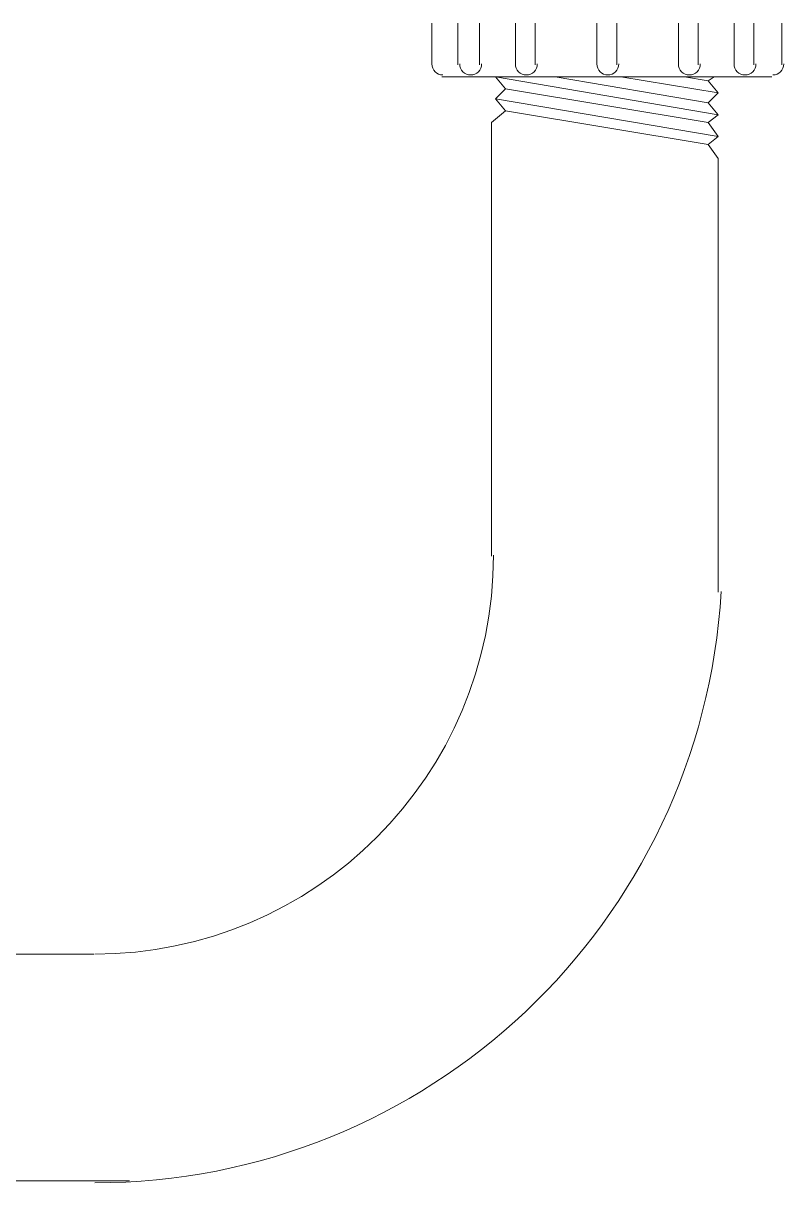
# Model space of a CAD drawing. Header units: millimetres. Extents: x -305 to 1353, y -289 to 1176.
# Drawn here: x 131.88 to 157, y 94.04 to 132.32 of the extents above; entities that cross this region are included whole.
import ezdxf

# ---------------------------------------------------------------- set-up
doc = ezdxf.new("R2010")
doc.units = ezdxf.units.MM
doc.header["$MEASUREMENT"] = 0
doc.layers.add('PDF3_0', color=7, linetype='Continuous')

msp = doc.modelspace()

# ---------------------------------------------------------------- linework, layer by layer
at = {"layer": 'PDF3_0', "lineweight": 5}
for points in [[(145.376, 132.319), (145.376, 130.94)], [(146.23, 132.319), (146.23, 130.94)], [(146.952, 132.319), (146.952, 130.94)], [(148.134, 132.319), (148.134, 130.94)], [(148.791, 132.319), (148.791, 130.94)], [(150.826, 132.319), (150.826, 130.94)], [(151.483, 132.319), (151.483, 130.94)], [(153.518, 132.319), (153.518, 130.94)], [(154.175, 132.319), (154.175, 130.94)], [(155.357, 132.319), (155.357, 130.94)], [(156.014, 132.319), (156.014, 130.94)], [(156.933, 132.319), (156.933, 130.94)], [(145.704, 130.546), (156.605, 130.546)], [(147.346, 114.721), (147.346, 129.036), (147.806, 129.43), (147.477, 129.824), (147.806, 130.152), (147.477, 130.546), (154.832, 129.298)], [(149.447, 130.546), (154.503, 129.692)], [(151.614, 130.546), (154.832, 130.021)], [(153.715, 130.546), (154.503, 130.415)], [(154.832, 113.539), (154.832, 127.854), (154.503, 128.313), (154.832, 128.576), (154.503, 129.036), (154.832, 129.298), (154.503, 129.692), (154.832, 130.021), (154.503, 130.415), (154.7, 130.546)], [(147.477, 129.824), (154.832, 128.576)], [(147.806, 130.152), (154.503, 129.036)], [(147.806, 129.43), (154.503, 128.313)], [(122.327, 97.319), (122.656, 96.531), (122.787, 95.743), (122.656, 94.955), (122.327, 94.102), (121.933, 94.955), (121.802, 95.743), (121.933, 96.531), (122.327, 97.319), (122.459, 98.042), (122.59, 98.501), (122.656, 98.961), (122.721, 99.749), (122.656, 100.668), (122.393, 101.588), (134.213, 101.588)], [(122.327, 94.102), (135.395, 94.102)]]:
    msp.add_lwpolyline(points, dxfattribs=at)
for points in [[(146.295, 130.973, 0.414273), (146.656, 130.612, 0.414273), (147.018, 130.973)], [(148.134, 130.973, 0.414273), (148.495, 130.612, 0.414273), (148.856, 130.973)], [(150.826, 130.973, 0.414273), (151.187, 130.612, 0.414273), (151.549, 130.973)], [(153.518, 130.973, 0.414273), (153.88, 130.612, 0.414273), (154.241, 130.973)], [(155.357, 130.973, 0.414273), (155.718, 130.612, 0.414273), (156.079, 130.973)]]:
    msp.add_lwpolyline(points, format="xyb", dxfattribs=at)
for centre, radius, start, end in [((145.737, 130.973), 0.361, 179.9942, 270.0058), ((156.638, 130.973), 0.361, 269.9942, 0.0058), ((134.246, 114.753), 13.166, 270, 360), ((134.246, 114.753), 20.717, 269.9999, 356.6822)]:
    msp.add_arc(centre, radius, start, end, dxfattribs=at)

doc.saveas('drawing.dxf')
